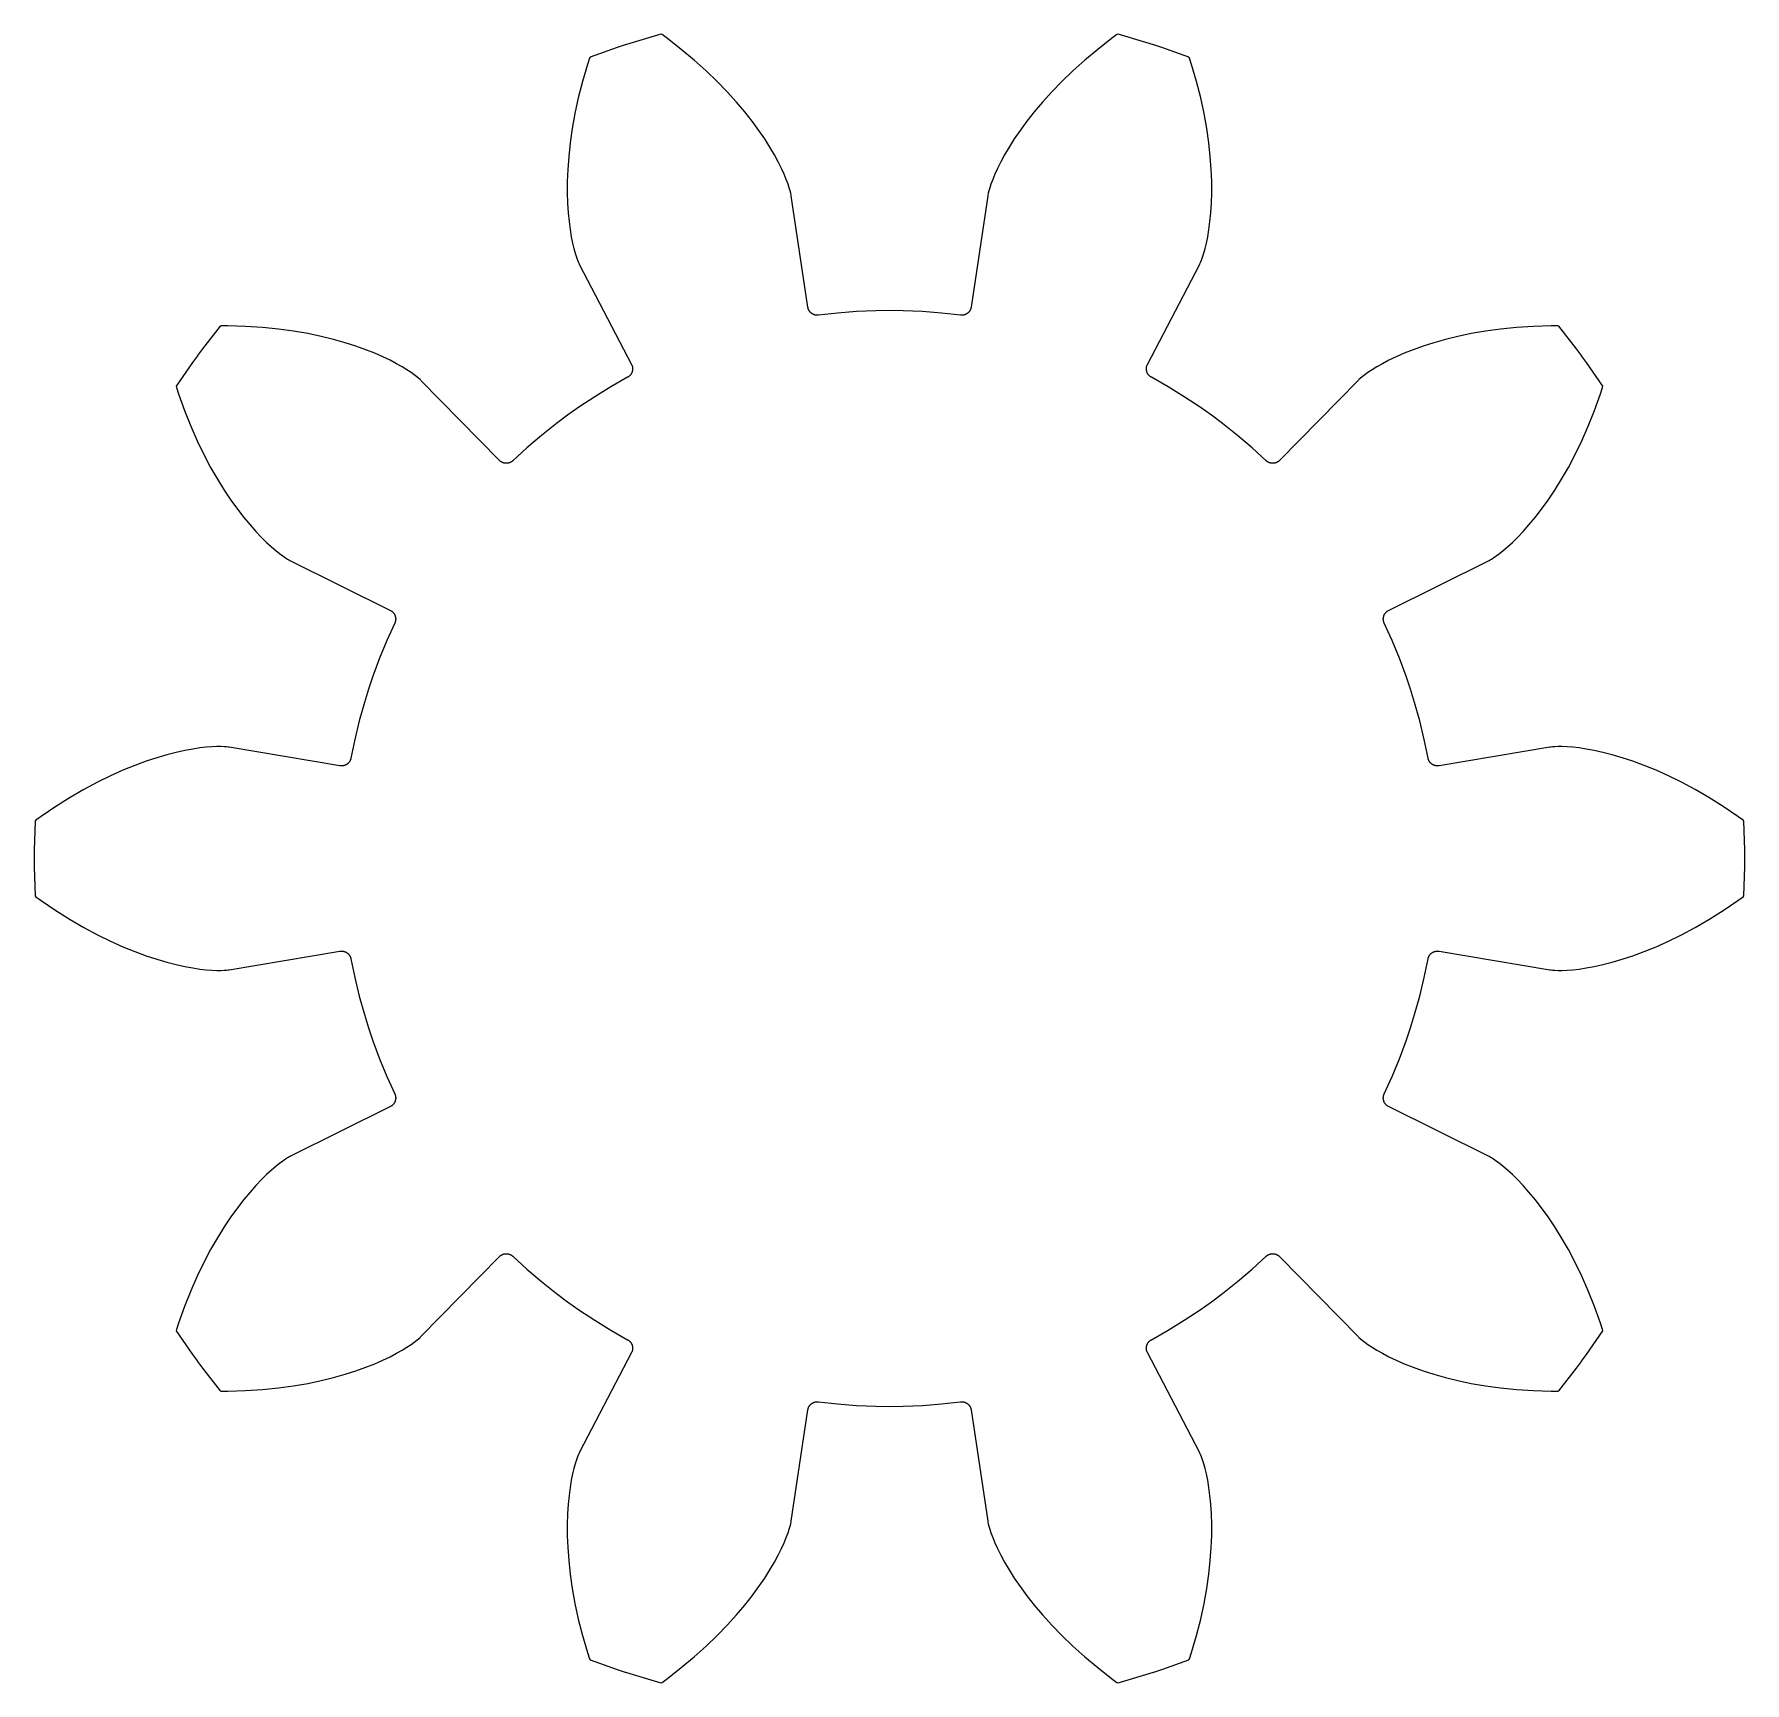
# Model space of a CAD drawing. Header units: millimetres. Extents: x -18 to 18, y -17.3 to 17.3.
import ezdxf

# ---------------------------------------------------------------- set-up
doc = ezdxf.new("R2010")
doc.units = ezdxf.units.MM

msp = doc.modelspace()

# ---------------------------------------------------------------- linework, layer by layer
msp.add_lwpolyline([(10.965, -3.562), (11.051, -3.285), (11.159, -2.898), (11.253, -2.507), (11.334, -2.112), (11.335, -2.105), (11.337, -2.099), (11.339, -2.092), (11.341, -2.085), (11.344, -2.078), (11.346, -2.073), (11.348, -2.067), (11.351, -2.062), (11.354, -2.056), (11.357, -2.05), (11.36, -2.045), (11.364, -2.039), (11.367, -2.034), (11.371, -2.029), (11.376, -2.023), (11.38, -2.018), (11.385, -2.013), (11.389, -2.008), (11.393, -2.004), (11.398, -2), (11.403, -1.995), (11.408, -1.991), (11.414, -1.987), (11.419, -1.983), (11.424, -1.98), (11.429, -1.977), (11.435, -1.973), (11.441, -1.97), (11.447, -1.967), (11.452, -1.965), (11.457, -1.963), (11.462, -1.961), (11.468, -1.959), (11.474, -1.957), (11.481, -1.955), (11.486, -1.953), (11.491, -1.952), (11.496, -1.951), (11.502, -1.95), (11.509, -1.949), (11.513, -1.949), (11.517, -1.948), (11.521, -1.948), (11.526, -1.948), (11.531, -1.948), (11.538, -1.948), (11.546, -1.948), (11.566, -1.951), (13.899, -2.344), (13.917, -2.346), (13.953, -2.35), (14.005, -2.353), (14.073, -2.355), (14.158, -2.354), (14.26, -2.35), (14.378, -2.341), (14.513, -2.326), (14.664, -2.303), (14.831, -2.273), (15.013, -2.233), (15.21, -2.183), (15.421, -2.121), (15.646, -2.047), (15.884, -1.959), (16.134, -1.857), (16.396, -1.739), (16.67, -1.604), (16.953, -1.453), (17.245, -1.283), (17.546, -1.094), (17.853, -0.885), (17.967, -0.804), (17.983, -0.783), (17.999, -0.178), (18, -0.003), (18, 0.003), (17.999, 0.178), (17.983, 0.783), (17.967, 0.804), (17.853, 0.885), (17.546, 1.094), (17.245, 1.283), (16.953, 1.453), (16.67, 1.604), (16.396, 1.739), (16.134, 1.857), (15.884, 1.959), (15.646, 2.047), (15.421, 2.121), (15.21, 2.183), (15.013, 2.233), (14.831, 2.273), (14.664, 2.303), (14.513, 2.326), (14.378, 2.341), (14.26, 2.35), (14.158, 2.354), (14.073, 2.355), (14.005, 2.353), (13.953, 2.35), (13.917, 2.346), (13.899, 2.344), (11.566, 1.951), (11.546, 1.948), (11.538, 1.948), (11.531, 1.948), (11.526, 1.948), (11.521, 1.948), (11.517, 1.948), (11.513, 1.949), (11.509, 1.949), (11.502, 1.95), (11.496, 1.951), (11.491, 1.952), (11.486, 1.953), (11.481, 1.955), (11.474, 1.957), (11.468, 1.959), (11.462, 1.961), (11.457, 1.963), (11.452, 1.965), (11.447, 1.967), (11.441, 1.97), (11.435, 1.973), (11.429, 1.977), (11.424, 1.98), (11.419, 1.983), (11.414, 1.987), (11.408, 1.991), (11.403, 1.995), (11.398, 2), (11.393, 2.004), (11.389, 2.008), (11.385, 2.013), (11.38, 2.018), (11.376, 2.023), (11.371, 2.029), (11.367, 2.034), (11.364, 2.039), (11.36, 2.045), (11.357, 2.05), (11.354, 2.056), (11.351, 2.062), (11.348, 2.067), (11.346, 2.073), (11.344, 2.078), (11.341, 2.085), (11.339, 2.092), (11.337, 2.099), (11.335, 2.105), (11.334, 2.112), (11.253, 2.507), (11.159, 2.898), (11.051, 3.285), (10.965, 3.562), (10.965, 3.563), (10.871, 3.838), (10.731, 4.215), (10.578, 4.586), (10.411, 4.953), (10.408, 4.959), (10.405, 4.966), (10.403, 4.973), (10.401, 4.979), (10.399, 4.986), (10.397, 4.992), (10.396, 4.998), (10.395, 5.004), (10.394, 5.01), (10.393, 5.017), (10.393, 5.023), (10.392, 5.03), (10.392, 5.036), (10.392, 5.043), (10.392, 5.05), (10.393, 5.057), (10.393, 5.064), (10.394, 5.07), (10.395, 5.076), (10.397, 5.082), (10.398, 5.088), (10.4, 5.095), (10.402, 5.101), (10.404, 5.108), (10.406, 5.113), (10.408, 5.119), (10.411, 5.125), (10.414, 5.131), (10.417, 5.137), (10.42, 5.141), (10.422, 5.146), (10.426, 5.151), (10.429, 5.156), (10.433, 5.161), (10.437, 5.167), (10.44, 5.171), (10.444, 5.175), (10.448, 5.179), (10.452, 5.183), (10.457, 5.188), (10.46, 5.19), (10.463, 5.193), (10.466, 5.196), (10.47, 5.199), (10.474, 5.202), (10.479, 5.206), (10.486, 5.21), (10.503, 5.22), (12.622, 6.273), (12.638, 6.282), (12.67, 6.3), (12.713, 6.328), (12.769, 6.367), (12.838, 6.417), (12.918, 6.481), (13.008, 6.558), (13.108, 6.649), (13.217, 6.756), (13.334, 6.878), (13.458, 7.018), (13.588, 7.174), (13.723, 7.348), (13.861, 7.54), (14.002, 7.751), (14.144, 7.981), (14.287, 8.231), (14.429, 8.5), (14.569, 8.789), (14.705, 9.099), (14.838, 9.428), (14.964, 9.778), (15.008, 9.91), (15.009, 9.936), (14.666, 10.436), (14.564, 10.578), (14.561, 10.583), (14.457, 10.723), (14.088, 11.204), (14.063, 11.211), (13.923, 11.21), (13.552, 11.198), (13.198, 11.174), (12.861, 11.14), (12.543, 11.096), (12.243, 11.044), (11.962, 10.986), (11.699, 10.921), (11.455, 10.852), (11.229, 10.78), (11.022, 10.706), (10.833, 10.631), (10.662, 10.556), (10.51, 10.483), (10.374, 10.412), (10.256, 10.345), (10.155, 10.283), (10.07, 10.226), (10.001, 10.177), (9.947, 10.135), (9.907, 10.103), (9.88, 10.078), (9.867, 10.066), (8.21, 8.376), (8.196, 8.363), (8.189, 8.357), (8.184, 8.354), (8.18, 8.351), (8.176, 8.348), (8.172, 8.346), (8.169, 8.344), (8.165, 8.342), (8.159, 8.339), (8.154, 8.336), (8.149, 8.334), (8.144, 8.332), (8.139, 8.33), (8.133, 8.327), (8.126, 8.325), (8.121, 8.324), (8.115, 8.322), (8.109, 8.321), (8.104, 8.32), (8.097, 8.319), (8.091, 8.318), (8.085, 8.317), (8.079, 8.317), (8.073, 8.316), (8.066, 8.316), (8.059, 8.316), (8.052, 8.317), (8.046, 8.317), (8.04, 8.318), (8.033, 8.319), (8.028, 8.32), (8.021, 8.322), (8.014, 8.323), (8.007, 8.325), (8.001, 8.327), (7.995, 8.329), (7.989, 8.332), (7.983, 8.334), (7.977, 8.337), (7.971, 8.34), (7.966, 8.343), (7.961, 8.346), (7.955, 8.349), (7.95, 8.353), (7.944, 8.357), (7.938, 8.362), (7.933, 8.366), (7.928, 8.371), (7.63, 8.643), (7.324, 8.903), (7.01, 9.153), (6.777, 9.327), (6.776, 9.328), (6.539, 9.495), (6.204, 9.717), (5.862, 9.928), (5.511, 10.126), (5.505, 10.13), (5.499, 10.134), (5.493, 10.138), (5.488, 10.142), (5.482, 10.146), (5.477, 10.15), (5.473, 10.154), (5.468, 10.158), (5.464, 10.163), (5.46, 10.167), (5.455, 10.172), (5.451, 10.177), (5.447, 10.183), (5.443, 10.188), (5.439, 10.194), (5.436, 10.2), (5.432, 10.206), (5.429, 10.211), (5.427, 10.216), (5.424, 10.222), (5.421, 10.228), (5.419, 10.234), (5.417, 10.241), (5.415, 10.248), (5.413, 10.253), (5.412, 10.259), (5.41, 10.265), (5.409, 10.272), (5.408, 10.279), (5.408, 10.284), (5.407, 10.289), (5.407, 10.295), (5.407, 10.301), (5.407, 10.308), (5.407, 10.315), (5.407, 10.32), (5.408, 10.325), (5.408, 10.331), (5.409, 10.337), (5.41, 10.343), (5.411, 10.347), (5.412, 10.351), (5.413, 10.355), (5.414, 10.36), (5.416, 10.365), (5.418, 10.371), (5.421, 10.379), (5.429, 10.397), (6.524, 12.494), (6.532, 12.511), (6.547, 12.544), (6.566, 12.592), (6.588, 12.656), (6.614, 12.738), (6.641, 12.836), (6.669, 12.951), (6.697, 13.084), (6.722, 13.235), (6.745, 13.403), (6.763, 13.588), (6.776, 13.791), (6.783, 14.011), (6.782, 14.247), (6.772, 14.501), (6.752, 14.771), (6.72, 15.057), (6.677, 15.358), (6.62, 15.674), (6.549, 16.005), (6.462, 16.349), (6.359, 16.706), (6.317, 16.839), (6.302, 16.861), (5.731, 17.063), (5.565, 17.118), (5.559, 17.12), (5.393, 17.173), (4.812, 17.345), (4.787, 17.336), (4.675, 17.253), (4.382, 17.025), (4.109, 16.797), (3.857, 16.572), (3.625, 16.349), (3.413, 16.131), (3.22, 15.918), (3.045, 15.712), (2.888, 15.513), (2.748, 15.322), (2.624, 15.14), (2.515, 14.968), (2.421, 14.807), (2.341, 14.658), (2.273, 14.522), (2.217, 14.398), (2.172, 14.288), (2.136, 14.193), (2.109, 14.112), (2.09, 14.046), (2.077, 13.997), (2.069, 13.961), (2.066, 13.943), (1.719, 11.602), (1.715, 11.583), (1.713, 11.575), (1.711, 11.569), (1.709, 11.564), (1.707, 11.559), (1.706, 11.555), (1.704, 11.552), (1.703, 11.548), (1.7, 11.542), (1.697, 11.537), (1.694, 11.532), (1.691, 11.527), (1.689, 11.523), (1.685, 11.517), (1.681, 11.512), (1.677, 11.507), (1.674, 11.503), (1.67, 11.498), (1.666, 11.494), (1.661, 11.489), (1.657, 11.485), (1.652, 11.481), (1.647, 11.477), (1.643, 11.473), (1.637, 11.469), (1.632, 11.465), (1.626, 11.461), (1.62, 11.458), (1.615, 11.455), (1.609, 11.452), (1.604, 11.45), (1.598, 11.447), (1.591, 11.444), (1.585, 11.442), (1.578, 11.44), (1.572, 11.438), (1.566, 11.436), (1.559, 11.435), (1.553, 11.434), (1.547, 11.433), (1.541, 11.432), (1.535, 11.431), (1.529, 11.431), (1.522, 11.43), (1.514, 11.43), (1.507, 11.431), (1.5, 11.431), (1.493, 11.432), (1.093, 11.477), (0.692, 11.508), (0.291, 11.525), (0.001, 11.529), (-0.001, 11.529), (-0.291, 11.525), (-0.692, 11.508), (-1.093, 11.477), (-1.493, 11.432), (-1.5, 11.431), (-1.507, 11.431), (-1.514, 11.43), (-1.522, 11.43), (-1.529, 11.431), (-1.535, 11.431), (-1.541, 11.432), (-1.547, 11.433), (-1.553, 11.434), (-1.559, 11.435), (-1.566, 11.436), (-1.572, 11.438), (-1.578, 11.44), (-1.585, 11.442), (-1.591, 11.444), (-1.598, 11.447), (-1.604, 11.45), (-1.609, 11.452), (-1.615, 11.455), (-1.62, 11.458), (-1.626, 11.461), (-1.632, 11.465), (-1.637, 11.469), (-1.643, 11.473), (-1.647, 11.477), (-1.652, 11.481), (-1.657, 11.485), (-1.661, 11.489), (-1.666, 11.494), (-1.67, 11.498), (-1.674, 11.503), (-1.677, 11.507), (-1.681, 11.512), (-1.685, 11.517), (-1.689, 11.523), (-1.691, 11.527), (-1.694, 11.532), (-1.697, 11.537), (-1.7, 11.542), (-1.703, 11.548), (-1.704, 11.552), (-1.706, 11.555), (-1.707, 11.559), (-1.709, 11.564), (-1.711, 11.569), (-1.713, 11.575), (-1.715, 11.583), (-1.719, 11.602), (-2.066, 13.943), (-2.069, 13.961), (-2.077, 13.997), (-2.09, 14.046), (-2.109, 14.112), (-2.136, 14.193), (-2.172, 14.288), (-2.217, 14.398), (-2.273, 14.522), (-2.341, 14.658), (-2.421, 14.807), (-2.515, 14.968), (-2.624, 15.14), (-2.748, 15.322), (-2.888, 15.513), (-3.045, 15.712), (-3.22, 15.918), (-3.413, 16.131), (-3.625, 16.349), (-3.857, 16.572), (-4.109, 16.797), (-4.382, 17.025), (-4.675, 17.253), (-4.787, 17.336), (-4.812, 17.345), (-5.393, 17.173), (-5.559, 17.12), (-5.565, 17.118), (-5.731, 17.063), (-6.302, 16.861), (-6.317, 16.839), (-6.359, 16.706), (-6.462, 16.349), (-6.549, 16.005), (-6.62, 15.674), (-6.677, 15.358), (-6.72, 15.057), (-6.752, 14.771), (-6.772, 14.501), (-6.782, 14.247), (-6.783, 14.011), (-6.776, 13.791), (-6.763, 13.588), (-6.745, 13.403), (-6.722, 13.235), (-6.697, 13.084), (-6.669, 12.951), (-6.641, 12.836), (-6.614, 12.738), (-6.588, 12.656), (-6.566, 12.592), (-6.547, 12.544), (-6.532, 12.511), (-6.524, 12.494), (-5.429, 10.397), (-5.421, 10.379), (-5.418, 10.371), (-5.416, 10.365), (-5.414, 10.36), (-5.413, 10.355), (-5.412, 10.351), (-5.411, 10.347), (-5.41, 10.343), (-5.409, 10.337), (-5.408, 10.331), (-5.408, 10.325), (-5.407, 10.32), (-5.407, 10.315), (-5.407, 10.308), (-5.407, 10.301), (-5.407, 10.295), (-5.407, 10.289), (-5.408, 10.284), (-5.408, 10.279), (-5.409, 10.272), (-5.41, 10.265), (-5.412, 10.259), (-5.413, 10.253), (-5.415, 10.248), (-5.417, 10.241), (-5.419, 10.234), (-5.421, 10.228), (-5.424, 10.222), (-5.427, 10.216), (-5.429, 10.211), (-5.432, 10.206), (-5.436, 10.2), (-5.439, 10.194), (-5.443, 10.188), (-5.447, 10.183), (-5.451, 10.177), (-5.455, 10.172), (-5.46, 10.167), (-5.464, 10.163), (-5.468, 10.158), (-5.473, 10.154), (-5.477, 10.15), (-5.482, 10.146), (-5.488, 10.142), (-5.493, 10.138), (-5.499, 10.134), (-5.505, 10.13), (-5.511, 10.126), (-5.862, 9.928), (-6.204, 9.717), (-6.539, 9.495), (-6.776, 9.328), (-6.777, 9.327), (-7.01, 9.153), (-7.324, 8.903), (-7.63, 8.643), (-7.928, 8.371), (-7.933, 8.366), (-7.938, 8.362), (-7.944, 8.357), (-7.95, 8.353), (-7.955, 8.349), (-7.961, 8.346), (-7.966, 8.343), (-7.971, 8.34), (-7.977, 8.337), (-7.983, 8.334), (-7.989, 8.332), (-7.995, 8.329), (-8.001, 8.327), (-8.007, 8.325), (-8.014, 8.323), (-8.021, 8.322), (-8.028, 8.32), (-8.033, 8.319), (-8.04, 8.318), (-8.046, 8.317), (-8.052, 8.317), (-8.059, 8.316), (-8.066, 8.316), (-8.073, 8.316), (-8.079, 8.317), (-8.085, 8.317), (-8.091, 8.318), (-8.097, 8.319), (-8.104, 8.32), (-8.109, 8.321), (-8.115, 8.322), (-8.121, 8.324), (-8.126, 8.325), (-8.133, 8.327), (-8.139, 8.33), (-8.144, 8.332), (-8.149, 8.334), (-8.154, 8.336), (-8.159, 8.339), (-8.165, 8.342), (-8.169, 8.344), (-8.172, 8.346), (-8.176, 8.348), (-8.18, 8.351), (-8.184, 8.354), (-8.189, 8.357), (-8.196, 8.363), (-8.21, 8.376), (-9.867, 10.066), (-9.88, 10.078), (-9.907, 10.103), (-9.947, 10.135), (-10.001, 10.177), (-10.07, 10.226), (-10.155, 10.283), (-10.256, 10.345), (-10.374, 10.412), (-10.51, 10.483), (-10.662, 10.556), (-10.833, 10.631), (-11.022, 10.706), (-11.229, 10.78), (-11.455, 10.852), (-11.699, 10.921), (-11.962, 10.986), (-12.243, 11.044), (-12.543, 11.096), (-12.861, 11.14), (-13.198, 11.174), (-13.552, 11.198), (-13.923, 11.21), (-14.063, 11.211), (-14.088, 11.204), (-14.457, 10.723), (-14.561, 10.583), (-14.564, 10.578), (-14.666, 10.436), (-15.009, 9.936), (-15.008, 9.91), (-14.964, 9.778), (-14.838, 9.428), (-14.705, 9.099), (-14.569, 8.789), (-14.429, 8.5), (-14.287, 8.231), (-14.144, 7.981), (-14.002, 7.751), (-13.861, 7.54), (-13.723, 7.348), (-13.588, 7.174), (-13.458, 7.018), (-13.334, 6.878), (-13.217, 6.756), (-13.108, 6.649), (-13.008, 6.558), (-12.918, 6.481), (-12.838, 6.417), (-12.769, 6.367), (-12.713, 6.328), (-12.67, 6.3), (-12.638, 6.282), (-12.622, 6.273), (-10.503, 5.22), (-10.486, 5.21), (-10.479, 5.206), (-10.474, 5.202), (-10.47, 5.199), (-10.466, 5.196), (-10.463, 5.193), (-10.46, 5.19), (-10.457, 5.188), (-10.452, 5.183), (-10.448, 5.179), (-10.444, 5.175), (-10.44, 5.171), (-10.437, 5.167), (-10.433, 5.161), (-10.429, 5.156), (-10.426, 5.151), (-10.422, 5.146), (-10.42, 5.141), (-10.417, 5.137), (-10.414, 5.131), (-10.411, 5.125), (-10.408, 5.119), (-10.406, 5.113), (-10.404, 5.108), (-10.402, 5.101), (-10.4, 5.095), (-10.398, 5.088), (-10.397, 5.082), (-10.395, 5.076), (-10.394, 5.07), (-10.393, 5.064), (-10.393, 5.057), (-10.392, 5.05), (-10.392, 5.043), (-10.392, 5.036), (-10.392, 5.03), (-10.393, 5.023), (-10.393, 5.017), (-10.394, 5.01), (-10.395, 5.004), (-10.396, 4.998), (-10.397, 4.992), (-10.399, 4.986), (-10.401, 4.979), (-10.403, 4.973), (-10.405, 4.966), (-10.408, 4.959), (-10.411, 4.953), (-10.578, 4.586), (-10.731, 4.215), (-10.871, 3.838), (-10.965, 3.563), (-10.965, 3.562), (-11.051, 3.285), (-11.159, 2.898), (-11.253, 2.507), (-11.334, 2.112), (-11.335, 2.105), (-11.337, 2.099), (-11.339, 2.092), (-11.341, 2.085), (-11.344, 2.078), (-11.346, 2.073), (-11.348, 2.067), (-11.351, 2.062), (-11.354, 2.056), (-11.357, 2.05), (-11.36, 2.045), (-11.364, 2.039), (-11.367, 2.034), (-11.371, 2.029), (-11.376, 2.023), (-11.38, 2.018), (-11.385, 2.013), (-11.389, 2.008), (-11.393, 2.004), (-11.398, 2), (-11.403, 1.995), (-11.408, 1.991), (-11.414, 1.987), (-11.419, 1.983), (-11.424, 1.98), (-11.429, 1.977), (-11.435, 1.973), (-11.441, 1.97), (-11.447, 1.967), (-11.452, 1.965), (-11.457, 1.963), (-11.462, 1.961), (-11.468, 1.959), (-11.474, 1.957), (-11.481, 1.955), (-11.486, 1.953), (-11.491, 1.952), (-11.496, 1.951), (-11.502, 1.95), (-11.509, 1.949), (-11.513, 1.949), (-11.517, 1.948), (-11.521, 1.948), (-11.526, 1.948), (-11.531, 1.948), (-11.538, 1.948), (-11.546, 1.948), (-11.566, 1.951), (-13.899, 2.344), (-13.917, 2.346), (-13.953, 2.35), (-14.005, 2.353), (-14.073, 2.355), (-14.158, 2.354), (-14.26, 2.35), (-14.378, 2.341), (-14.513, 2.326), (-14.664, 2.303), (-14.831, 2.273), (-15.013, 2.233), (-15.21, 2.183), (-15.421, 2.121), (-15.646, 2.047), (-15.884, 1.959), (-16.134, 1.857), (-16.396, 1.739), (-16.67, 1.604), (-16.953, 1.453), (-17.245, 1.283), (-17.546, 1.094), (-17.853, 0.885), (-17.967, 0.804), (-17.983, 0.783), (-17.999, 0.178), (-18, 0.003), (-18, -0.003), (-17.999, -0.178), (-17.983, -0.783), (-17.967, -0.804), (-17.853, -0.885), (-17.546, -1.094), (-17.245, -1.283), (-16.953, -1.453), (-16.67, -1.604), (-16.396, -1.739), (-16.134, -1.857), (-15.884, -1.959), (-15.646, -2.047), (-15.421, -2.121), (-15.21, -2.183), (-15.013, -2.233), (-14.831, -2.273), (-14.664, -2.303), (-14.513, -2.326), (-14.378, -2.341), (-14.26, -2.35), (-14.158, -2.354), (-14.073, -2.355), (-14.005, -2.353), (-13.953, -2.35), (-13.917, -2.346), (-13.899, -2.344), (-11.566, -1.951), (-11.546, -1.948), (-11.538, -1.948), (-11.531, -1.948), (-11.526, -1.948), (-11.521, -1.948), (-11.517, -1.948), (-11.513, -1.949), (-11.509, -1.949), (-11.502, -1.95), (-11.496, -1.951), (-11.491, -1.952), (-11.486, -1.953), (-11.481, -1.955), (-11.474, -1.957), (-11.468, -1.959), (-11.462, -1.961), (-11.457, -1.963), (-11.452, -1.965), (-11.447, -1.967), (-11.441, -1.97), (-11.435, -1.973), (-11.429, -1.977), (-11.424, -1.98), (-11.419, -1.983), (-11.414, -1.987), (-11.408, -1.991), (-11.403, -1.995), (-11.398, -2), (-11.393, -2.004), (-11.389, -2.008), (-11.385, -2.013), (-11.38, -2.018), (-11.376, -2.023), (-11.371, -2.029), (-11.367, -2.034), (-11.364, -2.039), (-11.36, -2.045), (-11.357, -2.05), (-11.354, -2.056), (-11.351, -2.062), (-11.348, -2.067), (-11.346, -2.073), (-11.344, -2.078), (-11.341, -2.085), (-11.339, -2.092), (-11.337, -2.099), (-11.335, -2.105), (-11.334, -2.112), (-11.253, -2.507), (-11.159, -2.898), (-11.051, -3.285), (-10.965, -3.562), (-10.965, -3.563), (-10.871, -3.838), (-10.731, -4.215), (-10.578, -4.586), (-10.411, -4.953), (-10.408, -4.959), (-10.405, -4.966), (-10.403, -4.973), (-10.401, -4.979), (-10.399, -4.986), (-10.397, -4.992), (-10.396, -4.998), (-10.395, -5.004), (-10.394, -5.01), (-10.393, -5.017), (-10.393, -5.023), (-10.392, -5.03), (-10.392, -5.036), (-10.392, -5.043), (-10.392, -5.05), (-10.393, -5.057), (-10.393, -5.064), (-10.394, -5.07), (-10.395, -5.076), (-10.397, -5.082), (-10.398, -5.088), (-10.4, -5.095), (-10.402, -5.101), (-10.404, -5.108), (-10.406, -5.113), (-10.408, -5.119), (-10.411, -5.125), (-10.414, -5.131), (-10.417, -5.137), (-10.42, -5.141), (-10.422, -5.146), (-10.426, -5.151), (-10.429, -5.156), (-10.433, -5.161), (-10.437, -5.167), (-10.44, -5.171), (-10.444, -5.175), (-10.448, -5.179), (-10.452, -5.183), (-10.457, -5.188), (-10.46, -5.19), (-10.463, -5.193), (-10.466, -5.196), (-10.47, -5.199), (-10.474, -5.202), (-10.479, -5.206), (-10.486, -5.21), (-10.503, -5.22), (-12.622, -6.273), (-12.638, -6.282), (-12.67, -6.3), (-12.713, -6.328), (-12.769, -6.367), (-12.838, -6.417), (-12.918, -6.481), (-13.008, -6.558), (-13.108, -6.649), (-13.217, -6.756), (-13.334, -6.878), (-13.458, -7.018), (-13.588, -7.174), (-13.723, -7.348), (-13.861, -7.54), (-14.002, -7.751), (-14.144, -7.981), (-14.287, -8.231), (-14.429, -8.5), (-14.569, -8.789), (-14.705, -9.099), (-14.838, -9.428), (-14.964, -9.778), (-15.008, -9.91), (-15.009, -9.936), (-14.666, -10.436), (-14.564, -10.578), (-14.561, -10.583), (-14.457, -10.723), (-14.088, -11.204), (-14.063, -11.211), (-13.923, -11.21), (-13.552, -11.198), (-13.198, -11.174), (-12.861, -11.14), (-12.543, -11.096), (-12.243, -11.044), (-11.962, -10.986), (-11.699, -10.921), (-11.455, -10.852), (-11.229, -10.78), (-11.022, -10.706), (-10.833, -10.631), (-10.662, -10.556), (-10.51, -10.483), (-10.374, -10.412), (-10.256, -10.345), (-10.155, -10.283), (-10.07, -10.226), (-10.001, -10.177), (-9.947, -10.135), (-9.907, -10.103), (-9.88, -10.078), (-9.867, -10.066), (-8.21, -8.376), (-8.196, -8.363), (-8.189, -8.357), (-8.184, -8.354), (-8.18, -8.351), (-8.176, -8.348), (-8.172, -8.346), (-8.169, -8.344), (-8.165, -8.342), (-8.159, -8.339), (-8.154, -8.336), (-8.149, -8.334), (-8.144, -8.332), (-8.139, -8.33), (-8.133, -8.327), (-8.126, -8.325), (-8.121, -8.324), (-8.115, -8.322), (-8.109, -8.321), (-8.104, -8.32), (-8.097, -8.319), (-8.091, -8.318), (-8.085, -8.317), (-8.079, -8.317), (-8.073, -8.316), (-8.066, -8.316), (-8.059, -8.316), (-8.052, -8.317), (-8.046, -8.317), (-8.04, -8.318), (-8.033, -8.319), (-8.028, -8.32), (-8.021, -8.322), (-8.014, -8.323), (-8.007, -8.325), (-8.001, -8.327), (-7.995, -8.329), (-7.989, -8.332), (-7.983, -8.334), (-7.977, -8.337), (-7.971, -8.34), (-7.966, -8.343), (-7.961, -8.346), (-7.955, -8.349), (-7.95, -8.353), (-7.944, -8.357), (-7.938, -8.362), (-7.933, -8.366), (-7.928, -8.371), (-7.63, -8.643), (-7.324, -8.903), (-7.01, -9.153), (-6.777, -9.327), (-6.776, -9.328), (-6.539, -9.495), (-6.204, -9.717), (-5.862, -9.928), (-5.511, -10.126), (-5.505, -10.13), (-5.499, -10.134), (-5.493, -10.138), (-5.488, -10.142), (-5.482, -10.146), (-5.477, -10.15), (-5.473, -10.154), (-5.468, -10.158), (-5.464, -10.163), (-5.46, -10.167), (-5.455, -10.172), (-5.451, -10.177), (-5.447, -10.183), (-5.443, -10.188), (-5.439, -10.194), (-5.436, -10.2), (-5.432, -10.206), (-5.429, -10.211), (-5.427, -10.216), (-5.424, -10.222), (-5.421, -10.228), (-5.419, -10.234), (-5.417, -10.241), (-5.415, -10.248), (-5.413, -10.253), (-5.412, -10.259), (-5.41, -10.265), (-5.409, -10.272), (-5.408, -10.279), (-5.408, -10.284), (-5.407, -10.289), (-5.407, -10.295), (-5.407, -10.301), (-5.407, -10.308), (-5.407, -10.315), (-5.407, -10.32), (-5.408, -10.325), (-5.408, -10.331), (-5.409, -10.337), (-5.41, -10.343), (-5.411, -10.347), (-5.412, -10.351), (-5.413, -10.355), (-5.414, -10.36), (-5.416, -10.365), (-5.418, -10.371), (-5.421, -10.379), (-5.429, -10.397), (-6.524, -12.494), (-6.532, -12.511), (-6.547, -12.544), (-6.566, -12.592), (-6.588, -12.656), (-6.614, -12.738), (-6.641, -12.836), (-6.669, -12.951), (-6.697, -13.084), (-6.722, -13.235), (-6.745, -13.403), (-6.763, -13.588), (-6.776, -13.791), (-6.783, -14.011), (-6.782, -14.247), (-6.772, -14.501), (-6.752, -14.771), (-6.72, -15.057), (-6.677, -15.358), (-6.62, -15.674), (-6.549, -16.005), (-6.462, -16.349), (-6.359, -16.706), (-6.317, -16.839), (-6.302, -16.861), (-5.731, -17.063), (-5.565, -17.118), (-5.559, -17.12), (-5.393, -17.173), (-4.812, -17.345), (-4.787, -17.336), (-4.675, -17.253), (-4.382, -17.025), (-4.109, -16.797), (-3.857, -16.572), (-3.625, -16.349), (-3.413, -16.131), (-3.22, -15.918), (-3.045, -15.712), (-2.888, -15.513), (-2.748, -15.322), (-2.624, -15.14), (-2.515, -14.968), (-2.421, -14.807), (-2.341, -14.658), (-2.273, -14.522), (-2.217, -14.398), (-2.172, -14.288), (-2.136, -14.193), (-2.109, -14.112), (-2.09, -14.046), (-2.077, -13.997), (-2.069, -13.961), (-2.066, -13.943), (-1.719, -11.602), (-1.715, -11.583), (-1.713, -11.575), (-1.711, -11.569), (-1.709, -11.564), (-1.707, -11.559), (-1.706, -11.555), (-1.704, -11.552), (-1.703, -11.548), (-1.7, -11.542), (-1.697, -11.537), (-1.694, -11.532), (-1.691, -11.527), (-1.689, -11.523), (-1.685, -11.517), (-1.681, -11.512), (-1.677, -11.507), (-1.674, -11.503), (-1.67, -11.498), (-1.666, -11.494), (-1.661, -11.489), (-1.657, -11.485), (-1.652, -11.481), (-1.647, -11.477), (-1.643, -11.473), (-1.637, -11.469), (-1.632, -11.465), (-1.626, -11.461), (-1.62, -11.458), (-1.615, -11.455), (-1.609, -11.452), (-1.604, -11.45), (-1.598, -11.447), (-1.591, -11.444), (-1.585, -11.442), (-1.578, -11.44), (-1.572, -11.438), (-1.566, -11.436), (-1.559, -11.435), (-1.553, -11.434), (-1.547, -11.433), (-1.541, -11.432), (-1.535, -11.431), (-1.529, -11.431), (-1.522, -11.43), (-1.514, -11.43), (-1.507, -11.431), (-1.5, -11.431), (-1.493, -11.432), (-1.093, -11.477), (-0.692, -11.508), (-0.291, -11.525), (-0.001, -11.529), (0.001, -11.529), (0.291, -11.525), (0.692, -11.508), (1.093, -11.477), (1.493, -11.432), (1.5, -11.431), (1.507, -11.431), (1.514, -11.43), (1.522, -11.43), (1.529, -11.431), (1.535, -11.431), (1.541, -11.432), (1.547, -11.433), (1.553, -11.434), (1.559, -11.435), (1.566, -11.436), (1.572, -11.438), (1.578, -11.44), (1.585, -11.442), (1.591, -11.444), (1.598, -11.447), (1.604, -11.45), (1.609, -11.452), (1.615, -11.455), (1.62, -11.458), (1.626, -11.461), (1.632, -11.465), (1.637, -11.469), (1.643, -11.473), (1.647, -11.477), (1.652, -11.481), (1.657, -11.485), (1.661, -11.489), (1.666, -11.494), (1.67, -11.498), (1.674, -11.503), (1.677, -11.507), (1.681, -11.512), (1.685, -11.517), (1.689, -11.523), (1.691, -11.527), (1.694, -11.532), (1.697, -11.537), (1.7, -11.542), (1.703, -11.548), (1.704, -11.552), (1.706, -11.555), (1.707, -11.559), (1.709, -11.564), (1.711, -11.569), (1.713, -11.575), (1.715, -11.583), (1.719, -11.602), (2.066, -13.943), (2.069, -13.961), (2.077, -13.997), (2.09, -14.046), (2.109, -14.112), (2.136, -14.193), (2.172, -14.288), (2.217, -14.398), (2.273, -14.522), (2.341, -14.658), (2.421, -14.807), (2.515, -14.968), (2.624, -15.14), (2.748, -15.322), (2.888, -15.513), (3.045, -15.712), (3.22, -15.918), (3.413, -16.131), (3.625, -16.349), (3.857, -16.572), (4.109, -16.797), (4.382, -17.025), (4.675, -17.253), (4.787, -17.336), (4.812, -17.345), (5.393, -17.173), (5.559, -17.12), (5.565, -17.118), (5.731, -17.063), (6.302, -16.861), (6.317, -16.839), (6.359, -16.706), (6.462, -16.349), (6.549, -16.005), (6.62, -15.674), (6.677, -15.358), (6.72, -15.057), (6.752, -14.771), (6.772, -14.501), (6.782, -14.247), (6.783, -14.011), (6.776, -13.791), (6.763, -13.588), (6.745, -13.403), (6.722, -13.235), (6.697, -13.084), (6.669, -12.951), (6.641, -12.836), (6.614, -12.738), (6.588, -12.656), (6.566, -12.592), (6.547, -12.544), (6.532, -12.511), (6.524, -12.494), (5.429, -10.397), (5.421, -10.379), (5.418, -10.371), (5.416, -10.365), (5.414, -10.36), (5.413, -10.355), (5.412, -10.351), (5.411, -10.347), (5.41, -10.343), (5.409, -10.337), (5.408, -10.331), (5.408, -10.325), (5.407, -10.32), (5.407, -10.315), (5.407, -10.308), (5.407, -10.301), (5.407, -10.295), (5.407, -10.289), (5.408, -10.284), (5.408, -10.279), (5.409, -10.272), (5.41, -10.265), (5.412, -10.259), (5.413, -10.253), (5.415, -10.248), (5.417, -10.241), (5.419, -10.234), (5.421, -10.228), (5.424, -10.222), (5.427, -10.216), (5.429, -10.211), (5.432, -10.206), (5.436, -10.2), (5.439, -10.194), (5.443, -10.188), (5.447, -10.183), (5.451, -10.177), (5.455, -10.172), (5.46, -10.167), (5.464, -10.163), (5.468, -10.158), (5.473, -10.154), (5.477, -10.15), (5.482, -10.146), (5.488, -10.142), (5.493, -10.138), (5.499, -10.134), (5.505, -10.13), (5.511, -10.126), (5.862, -9.928), (6.204, -9.717), (6.539, -9.495), (6.776, -9.328), (6.777, -9.327), (7.01, -9.153), (7.324, -8.903), (7.63, -8.643), (7.928, -8.371), (7.933, -8.366), (7.938, -8.362), (7.944, -8.357), (7.95, -8.353), (7.955, -8.349), (7.961, -8.346), (7.966, -8.343), (7.971, -8.34), (7.977, -8.337), (7.983, -8.334), (7.989, -8.332), (7.995, -8.329), (8.001, -8.327), (8.007, -8.325), (8.014, -8.323), (8.021, -8.322), (8.028, -8.32), (8.033, -8.319), (8.04, -8.318), (8.046, -8.317), (8.052, -8.317), (8.059, -8.316), (8.066, -8.316), (8.073, -8.316), (8.079, -8.317), (8.085, -8.317), (8.091, -8.318), (8.097, -8.319), (8.104, -8.32), (8.109, -8.321), (8.115, -8.322), (8.121, -8.324), (8.126, -8.325), (8.133, -8.327), (8.139, -8.33), (8.144, -8.332), (8.149, -8.334), (8.154, -8.336), (8.159, -8.339), (8.165, -8.342), (8.169, -8.344), (8.172, -8.346), (8.176, -8.348), (8.18, -8.351), (8.184, -8.354), (8.189, -8.357), (8.196, -8.363), (8.21, -8.376), (9.867, -10.066), (9.88, -10.078), (9.907, -10.103), (9.947, -10.135), (10.001, -10.177), (10.07, -10.226), (10.155, -10.283), (10.256, -10.345), (10.374, -10.412), (10.51, -10.483), (10.662, -10.556), (10.833, -10.631), (11.022, -10.706), (11.229, -10.78), (11.455, -10.852), (11.699, -10.921), (11.962, -10.986), (12.243, -11.044), (12.543, -11.096), (12.861, -11.14), (13.198, -11.174), (13.552, -11.198), (13.923, -11.21), (14.063, -11.211), (14.088, -11.204), (14.457, -10.723), (14.561, -10.583), (14.564, -10.578), (14.666, -10.436), (15.009, -9.936), (15.008, -9.91), (14.964, -9.778), (14.838, -9.428), (14.705, -9.099), (14.569, -8.789), (14.429, -8.5), (14.287, -8.231), (14.144, -7.981), (14.002, -7.751), (13.861, -7.54), (13.723, -7.348), (13.588, -7.174), (13.458, -7.018), (13.334, -6.878), (13.217, -6.756), (13.108, -6.649), (13.008, -6.558), (12.918, -6.481), (12.838, -6.417), (12.769, -6.367), (12.713, -6.328), (12.67, -6.3), (12.638, -6.282), (12.622, -6.273), (10.503, -5.22), (10.486, -5.21), (10.479, -5.206), (10.474, -5.202), (10.47, -5.199), (10.466, -5.196), (10.463, -5.193), (10.46, -5.19), (10.457, -5.188), (10.452, -5.183), (10.448, -5.179), (10.444, -5.175), (10.44, -5.171), (10.437, -5.167), (10.433, -5.161), (10.429, -5.156), (10.426, -5.151), (10.422, -5.146), (10.42, -5.141), (10.417, -5.137), (10.414, -5.131), (10.411, -5.125), (10.408, -5.119), (10.406, -5.113), (10.404, -5.108), (10.402, -5.101), (10.4, -5.095), (10.398, -5.088), (10.397, -5.082), (10.395, -5.076), (10.394, -5.07), (10.393, -5.064), (10.393, -5.057), (10.392, -5.05), (10.392, -5.043), (10.392, -5.036), (10.392, -5.03), (10.393, -5.023), (10.393, -5.017), (10.394, -5.01), (10.395, -5.004), (10.396, -4.998), (10.397, -4.992), (10.399, -4.986), (10.401, -4.979), (10.403, -4.973), (10.405, -4.966), (10.408, -4.959), (10.411, -4.953), (10.578, -4.586), (10.731, -4.215), (10.871, -3.838), (10.965, -3.563)], close=True)

doc.saveas('drawing.dxf')
